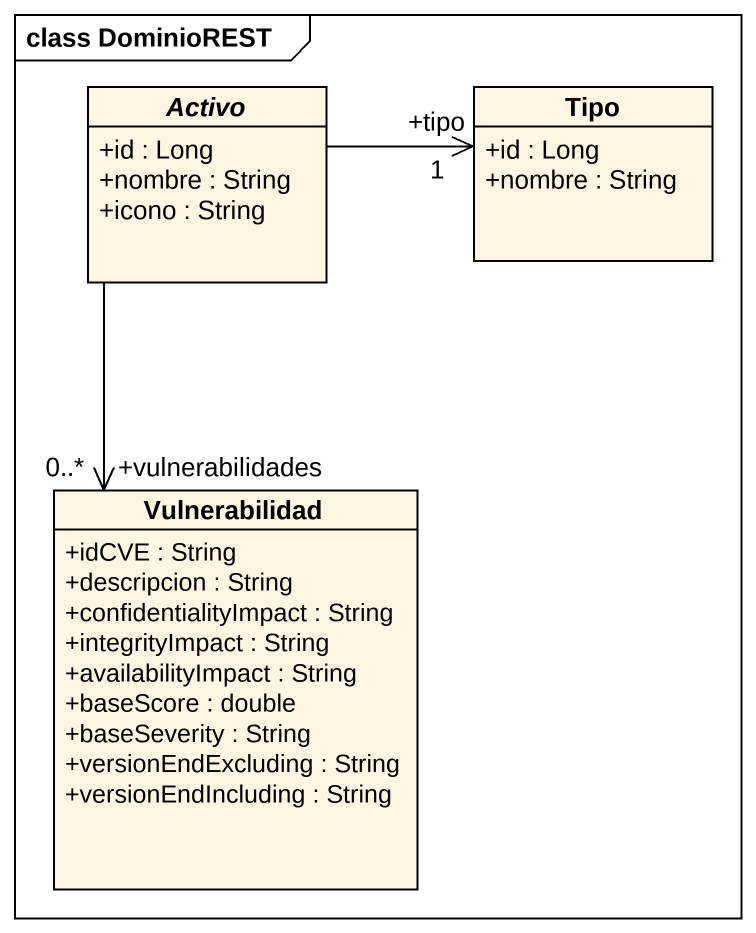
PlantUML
@startuml
mainframe class DominioREST
hide circle
hide empty members
skinparam classAttributeIconSize 0
abstract class Activo {
  +id : Long
  +nombre : String
  +icono : String
}
class Tipo {
  +id : Long
  +nombre : String
}
class Vulnerabilidad {
  +idCVE : String
  +descripcion : String
  +confidentialityImpact : String
  +integrityImpact : String
  +availabilityImpact : String
  +baseScore : double
  +baseSeverity : String
  +versionEndExcluding : String
  +versionEndIncluding : String
}
Activo -right-> "+tipo\n1" Tipo
Activo --> "+vulnerabilidades\n0..*" Vulnerabilidad
@enduml
